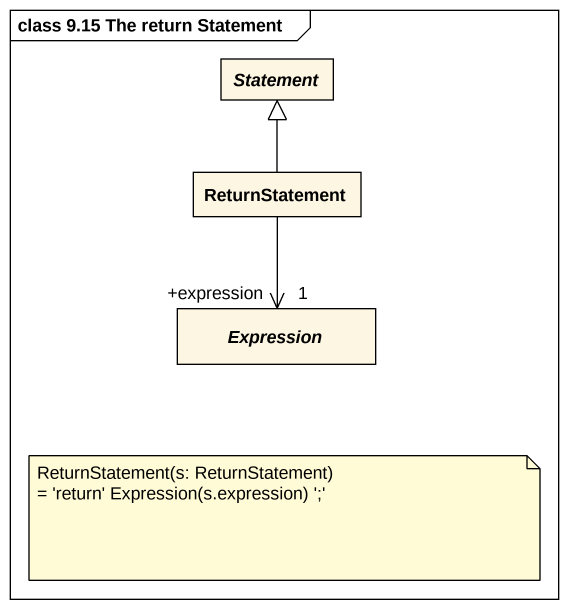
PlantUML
@startuml
mainframe class 9.15 The return Statement
hide circle
hide empty members
abstract class Statement
class ReturnStatement
abstract class Expression
ReturnStatement -up-|> Statement
ReturnStatement --> "+expression\n1" Expression
note as N1
  ReturnStatement(s: ReturnStatement)
  ~= 'return' Expression(s.expression) ';'
end note
@enduml
